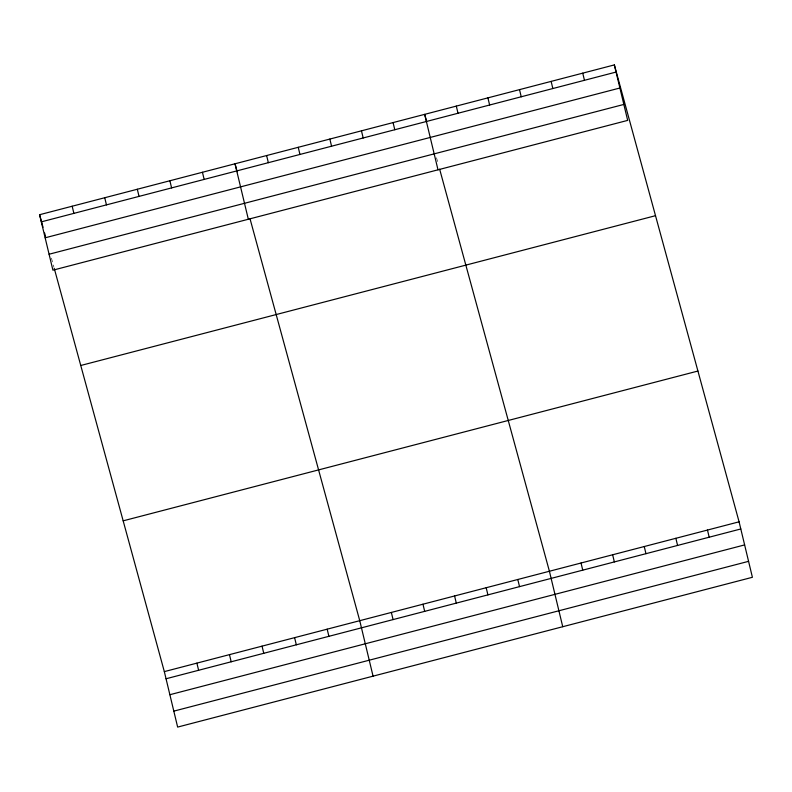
<?xml version="1.0" encoding="UTF-8"?>
<svg xmlns="http://www.w3.org/2000/svg" width="792" height="792" viewBox="0 0 792 792"><rect width="100%" height="100%" fill="white"/><g stroke="black" fill="none" stroke-linecap="round" stroke-linejoin="round"><path stroke-width="0.59" stroke-dasharray="3.96 2.97" d="M436.531 157.756L438.095 163.469M51.45 258.123L53.005 263.835M53.321 264.974L53.945 267.26"/><path stroke-width="1.19" d="M614.354 64.914L627.67 120.384L52.916 270.181L39.6 214.711L614.354 64.914L739.084 521.819L752.4 577.289L177.646 727.086L164.33 671.616L54.252 268.399M41.313 221.859L616.067 72.062M45.144 237.808L619.898 88.011M49.084 254.232L623.839 104.435M80.764 365.488L655.519 215.691M123.166 520.839L697.92 371.042M164.33 671.616L739.084 521.819M166.043 678.764L740.797 528.967M169.874 694.713L744.628 544.916M173.814 711.137L748.569 561.34M426.551 121.206L424.68 114.355L438.006 169.815M439.649 169.181L549.41 571.25L562.736 626.719M237.194 171.775L235.016 163.786L248.332 219.245M249.985 218.612L359.746 620.69L373.062 676.15M39.6 214.711L43.025 227.274M44.59 232.987L45.52 236.422M707.474 530.056L709.187 537.204M582.744 73.161L584.456 80.299M675.863 538.303L677.576 545.441M551.133 81.398L552.846 88.546M644.252 546.539L645.965 553.687M519.522 89.635L521.235 96.782M612.642 554.776L614.354 561.924M487.912 97.871L489.624 105.019M581.031 563.013L582.744 570.161M456.301 106.108L458.014 113.256M517.8 579.496L519.522 586.634M393.07 122.592L394.792 129.74M486.189 587.733L487.912 594.881M361.459 130.828L363.182 137.976M454.578 595.97L456.301 603.118M329.848 139.065L331.571 146.213M422.968 604.207L424.68 611.355M298.238 147.302L299.95 154.45M391.357 612.444L393.07 619.591M266.627 155.549L268.339 162.687M327.175 629.175L328.898 636.322M202.445 172.27L204.158 179.418M294.604 637.659L296.327 644.807M169.874 180.764L171.597 187.902M262.043 646.153L263.756 653.301M137.313 189.248L139.026 196.396M229.472 654.638L231.185 661.785M104.742 197.733L106.455 204.88M196.901 663.132L198.614 670.27M72.171 206.227L73.884 213.375"/></g></svg>
